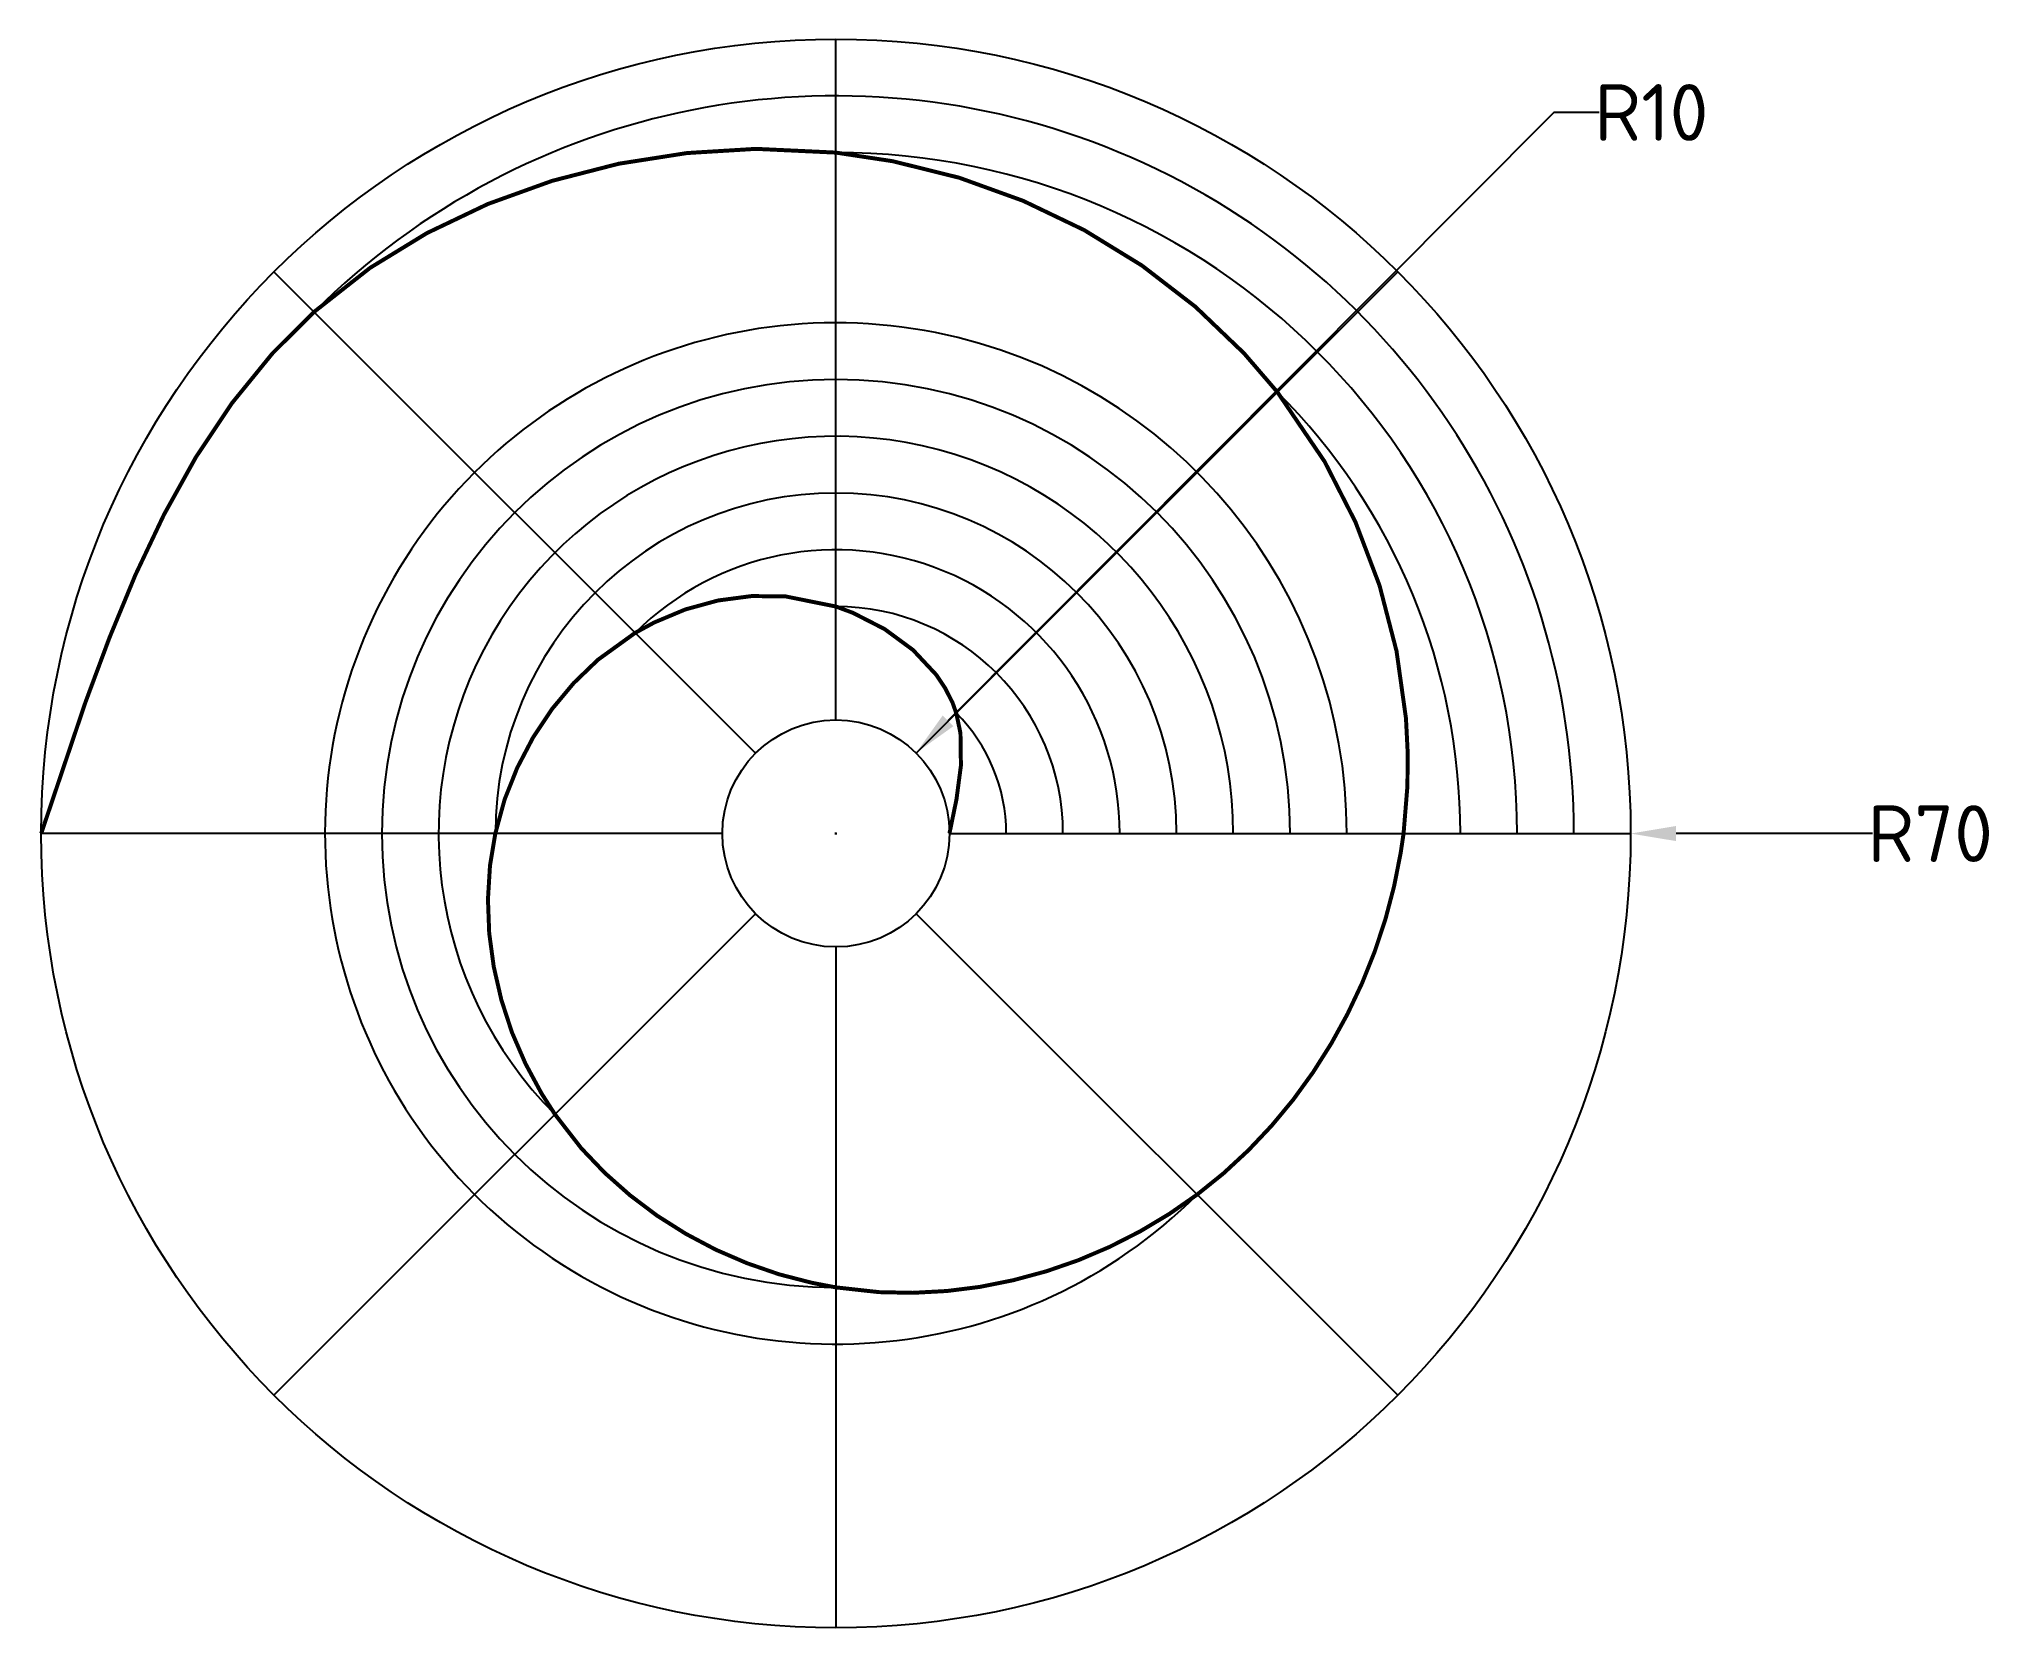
# Model space of a CAD drawing. Header units: millimetres. Extents: x 58 to 231, y 38 to 178.
import ezdxf

# ---------------------------------------------------------------- set-up
doc = ezdxf.new("R2010")
doc.units = ezdxf.units.MM
doc.header["$MEASUREMENT"] = 0
doc.styles.get("Standard").update_dxf_attribs({"font": 'ISOCPEUR.TTF', "height": 5})
doc.dimstyles.get("Standard").update_dxf_attribs({"dimtxt": 4, "dimasz": 4, "dimexe": 0.18, "dimexo": 0.0625, "dimgap": 0.09, "dimtad": 0, "dimtih": 1, "dimtoh": 1, "dimdec": 0, "dimzin": 0, "dimdsep": 46, "dimtxsty": 'Standard', "dimcen": 0.09, "dimadec": 0, "dimazin": 0, "dimtfac": 1, "dimtdec": 0, "dimtofl": 0, "dimtmove": 0, "dimatfit": 3, "dimfxl": 1, "dimtolj": 1, "dimtzin": 0, "dimarcsym": 0})

# ---------------------------------------------------------------- blocks, each defined once
blk = doc.blocks.new('*D2')
at = {"color": 0, "lineweight": -2, "transparency": 16777216}
for p, q in [((191.56, 171.49), (138.19, 117.87)), ((195.56, 171.49), (191.56, 171.49)), ((128.23, 107.95), (128.41, 107.95)), ((128.32, 107.86), (128.32, 108.04))]:
    blk.add_line(p, q, dxfattribs=at)
at = {"color": 0, "transparency": 16777216}
blk.add_solid([(137.72, 118.34), (138.66, 117.4), (135.37, 115.04)], dxfattribs=at)
at = {"layer": 'Defpoints', "color": 0, "transparency": 16777216}
for p in [(135.37, 115.04), (128.32, 107.95)]:
    blk.add_point(p, dxfattribs=at)
at = {"color": 0, "transparency": 16777216, "insert": (200.15, 171.49), "char_height": 5, "attachment_point": 5}
blk.add_mtext('\\A1;R10', dxfattribs=at)
blk = doc.blocks.new('*D3')
at = {"color": 0, "lineweight": -2, "transparency": 16777216}
for p, q in [((128.23, 107.95), (128.41, 107.95)), ((128.32, 107.86), (128.32, 108.04)), ((219.62, 107.94), (202.32, 107.94))]:
    blk.add_line(p, q, dxfattribs=at)
at = {"color": 0, "transparency": 16777216}
blk.add_solid([(202.32, 108.61), (202.32, 107.28), (198.32, 107.94)], dxfattribs=at)
at = {"layer": 'Defpoints', "color": 0, "transparency": 16777216}
for p in [(128.32, 107.95), (198.32, 107.94)]:
    blk.add_point(p, dxfattribs=at)
at = {"color": 0, "transparency": 16777216, "insert": (224.71, 107.94), "char_height": 5, "attachment_point": 5}
blk.add_mtext('\\A1;R70', dxfattribs=at)

msp = doc.modelspace()

# ---------------------------------------------------------------- linework, layer by layer
for p, q in [((128.32, 117.95), (128.32, 177.95)), ((121.24, 115.02), (78.82, 157.45)), ((135.39, 115.02), (177.81, 157.45)), ((118.32, 107.95), (58.32, 107.95)), ((138.32, 107.95), (198.32, 107.95)), ((121.24, 100.88), (78.82, 58.45)), ((135.39, 100.88), (177.81, 58.45)), ((128.32, 97.95), (128.32, 37.95))]:
    msp.add_line(p, q)
at = {"color": 3, "const_width": 0.35}
msp.add_lwpolyline([(138.32, 107.95), (138.94, 110.97), (139.33, 113.93), (139.29, 116.79), (138.92, 118.55), (138.59, 119.48), (137.95, 120.74), (137.15, 121.94), (135.11, 124.12), (132.61, 125.96), (129.82, 127.39), (128.32, 127.95), (123.89, 128.84), (120.89, 128.87), (117.93, 128.48), (115.05, 127.69), (112.31, 126.54), (110.64, 125.63), (107.36, 123.26), (105.21, 121.19), (103.3, 118.9), (101.64, 116.4), (100.25, 113.74), (99.14, 110.95), (98.32, 107.95), (97.85, 105.12), (97.67, 102.15), (97.78, 99.17), (98.18, 96.21), (98.85, 93.29), (99.78, 90.43), (100.97, 87.68), (102.39, 85.04), (103.57, 83.2), (105.89, 80.21), (107.95, 78.05), (110.18, 76.07), (112.57, 74.27), (115.1, 72.67), (117.74, 71.27), (120.49, 70.08), (123.32, 69.1), (126.22, 68.35), (128.32, 67.95), (132.12, 67.53), (135.1, 67.47), (138.08, 67.63), (141.04, 68), (143.97, 68.59), (146.86, 69.37), (149.69, 70.35), (152.45, 71.53), (155.12, 72.89), (157.68, 74.42), (160.14, 76.13), (162.46, 78), (164.65, 80.03), (166.69, 82.19), (168.6, 84.49), (170.35, 86.91), (171.95, 89.44), (173.39, 92.06), (174.67, 94.77), (175.78, 97.55), (176.72, 100.39), (177.48, 103.28), (178.06, 106.21), (178.32, 107.95), (178.66, 112.14), (178.68, 115.13), (178.53, 118.1), (177.7, 124.02), (176.2, 129.81), (174.08, 135.4), (171.36, 140.73), (167.21, 146.84), (164.26, 150.27), (159.98, 154.37), (155.27, 158), (150.19, 161.12), (144.81, 163.7), (139.17, 165.74), (133.33, 167.19), (128.32, 167.95), (121.28, 168.28), (115.2, 167.91), (109.19, 166.97), (103.32, 165.46), (97.66, 163.42), (92.3, 160.86), (87.3, 157.8), (82.35, 153.91), (78.7, 150.27), (75.12, 145.87), (71.95, 141.12), (69.14, 136.06), (66.62, 130.74), (64.34, 125.22), (62.23, 119.55), (58.32, 107.95)], dxfattribs=at)
for radius in [70, 10]:
    msp.add_circle((128.32, 107.95), radius)
for radius, end in [(65, 135), (60, 90), (45, 315), (40, 270), (55, 45), (35, 225), (30, 180), (25, 135), (20, 90), (15, 45)]:
    msp.add_arc((128.32, 107.95), radius, 0, end)
for p in [(143.32, 107.95), (148.32, 107.95), (153.32, 107.95), (158.32, 107.95), (163.32, 107.95), (168.32, 107.95), (173.32, 107.95), (178.32, 107.95), (183.32, 107.95), (188.32, 107.95), (193.32, 107.95)]:
    msp.add_point(p)

# ---------------------------------------------------------------- dimensions: what is measured, and where the dimension line sits
for mpoint, picture, middle in [((135.37, 115.04), '*D2', (200.15, 171.49)), ((198.32, 107.94), '*D3', (219.62, 107.94))]:
    dim = msp.add_radius_dim(center=(128.32, 107.95), mpoint=mpoint, dimstyle='Standard')
    dim.commit()
    dim.dimension.update_dxf_attribs({"geometry": picture, "text_midpoint": middle, "dimtype": 164})

doc.saveas('drawing.dxf')
